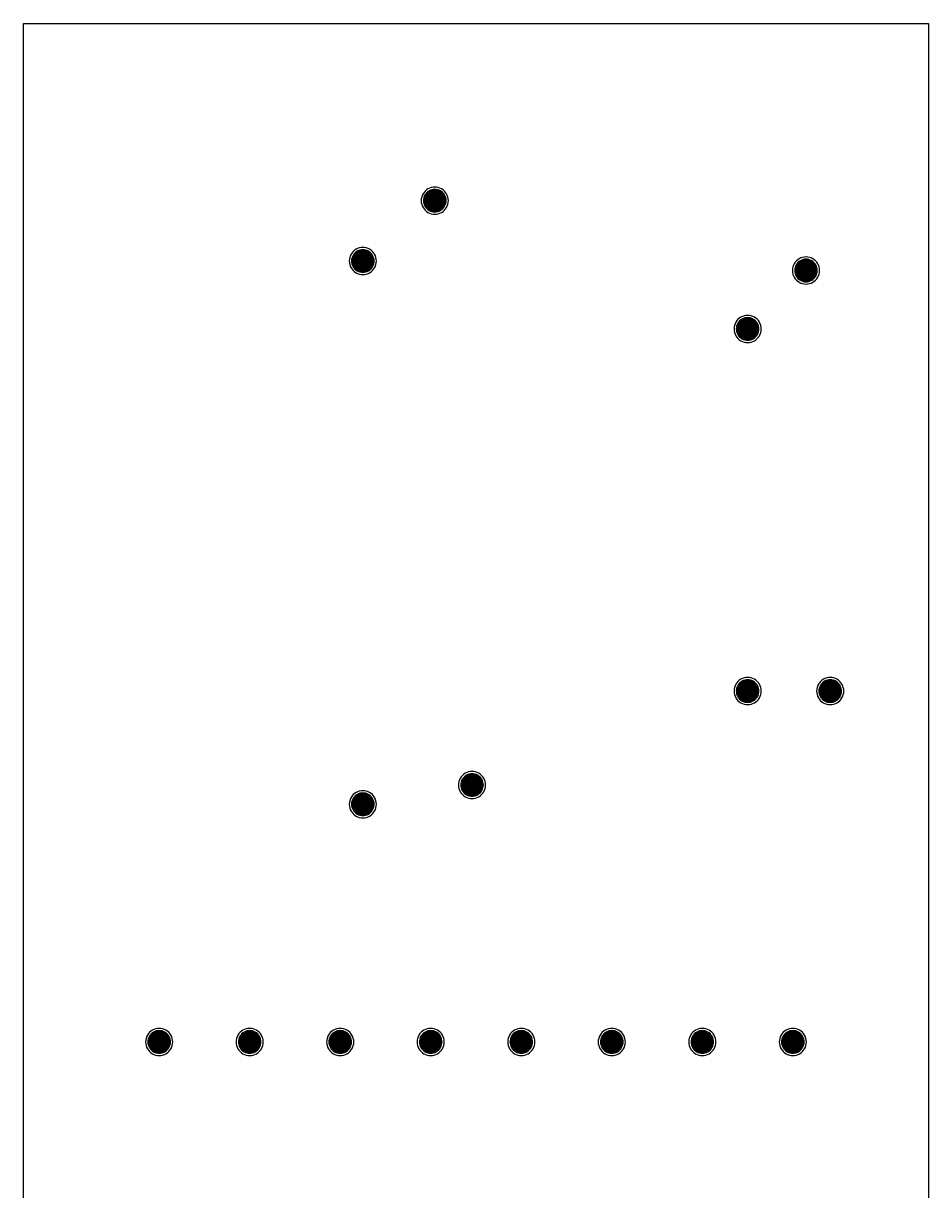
# Model space of a CAD drawing. Extents: x -2 to 177, y -6 to 16.
# Drawn here: x 133 to 137, y -0.66 to 4.5 of the extents above; entities that cross this region are included whole.
import ezdxf

# ---------------------------------------------------------------- set-up
doc = ezdxf.new("R2010")
doc.units = 0
for name, color, linetype in [('Outline', 1, 'continuous'), ('P5', 82, 'continuous'), ('V5', 147, 'continuous')]:
    doc.layers.add(name, color=color, linetype=linetype)

msp = doc.modelspace()

# ---------------------------------------------------------------- linework, layer by layer
at = {"layer": 'Outline'}
msp.add_lwpolyline([(137, 4.5), (137, -4.5), (133, -4.5), (133, 4.5)], close=True, dxfattribs=at)
at = {"layer": 'P5'}
for points in [[(134.8779, 3.7168), (134.8774, 3.7246), (134.8759, 3.7323), (134.8733, 3.7397), (134.8699, 3.7468), (134.8655, 3.7533), (134.8603, 3.7592), (134.8544, 3.7644), (134.8479, 3.7687), (134.8409, 3.7722), (134.8334, 3.7747), (134.8257, 3.7762), (134.8179, 3.7768), (134.8101, 3.7762), (134.8024, 3.7747), (134.7949, 3.7722), (134.7879, 3.7687), (134.7814, 3.7644), (134.7755, 3.7592), (134.7703, 3.7533), (134.7659, 3.7468), (134.7625, 3.7397), (134.76, 3.7323), (134.7584, 3.7246), (134.7579, 3.7168), (134.7584, 3.7089), (134.76, 3.7012), (134.7625, 3.6938), (134.7659, 3.6868), (134.7703, 3.6802), (134.7755, 3.6743), (134.7814, 3.6692), (134.7879, 3.6648), (134.7949, 3.6613), (134.8024, 3.6588), (134.8101, 3.6573), (134.8179, 3.6568), (134.8257, 3.6573), (134.8334, 3.6588), (134.8409, 3.6613), (134.8479, 3.6648), (134.8544, 3.6692), (134.8603, 3.6743), (134.8655, 3.6802), (134.8699, 3.6868), (134.8733, 3.6938), (134.8759, 3.7012), (134.8774, 3.7089), (134.8779, 3.7168)], [(134.56, 3.45), (134.5595, 3.4578), (134.558, 3.4655), (134.5554, 3.473), (134.552, 3.48), (134.5476, 3.4865), (134.5424, 3.4924), (134.5365, 3.4976), (134.53, 3.502), (134.523, 3.5054), (134.5155, 3.508), (134.5078, 3.5095), (134.5, 3.51), (134.4922, 3.5095), (134.4845, 3.508), (134.477, 3.5054), (134.47, 3.502), (134.4635, 3.4976), (134.4576, 3.4924), (134.4524, 3.4865), (134.448, 3.48), (134.4446, 3.473), (134.442, 3.4655), (134.4405, 3.4578), (134.44, 3.45), (134.4405, 3.4422), (134.442, 3.4345), (134.4446, 3.427), (134.448, 3.42), (134.4524, 3.4135), (134.4576, 3.4076), (134.4635, 3.4024), (134.47, 3.398), (134.477, 3.3946), (134.4845, 3.392), (134.4922, 3.3905), (134.5, 3.39), (134.5078, 3.3905), (134.5155, 3.392), (134.523, 3.3946), (134.53, 3.398), (134.5365, 3.4024), (134.5424, 3.4076), (134.5476, 3.4135), (134.552, 3.42), (134.5554, 3.427), (134.558, 3.4345), (134.5595, 3.4422), (134.56, 3.45)], [(136.5181, 3.4081), (136.5176, 3.4159), (136.516, 3.4236), (136.5135, 3.4311), (136.5101, 3.4381), (136.5057, 3.4446), (136.5005, 3.4505), (136.4946, 3.4557), (136.4881, 3.4601), (136.4811, 3.4635), (136.4736, 3.466), (136.4659, 3.4676), (136.4581, 3.4681), (136.4503, 3.4676), (136.4426, 3.466), (136.4351, 3.4635), (136.4281, 3.4601), (136.4216, 3.4557), (136.4157, 3.4505), (136.4105, 3.4446), (136.4061, 3.4381), (136.4027, 3.4311), (136.4001, 3.4236), (136.3986, 3.4159), (136.3981, 3.4081), (136.3986, 3.4003), (136.4001, 3.3926), (136.4027, 3.3851), (136.4061, 3.3781), (136.4105, 3.3716), (136.4157, 3.3657), (136.4216, 3.3605), (136.4281, 3.3561), (136.4351, 3.3527), (136.4426, 3.3501), (136.4503, 3.3486), (136.4581, 3.3481), (136.4659, 3.3486), (136.4736, 3.3501), (136.4811, 3.3527), (136.4881, 3.3561), (136.4946, 3.3605), (136.5005, 3.3657), (136.5057, 3.3716), (136.5101, 3.3781), (136.5135, 3.3851), (136.516, 3.3926), (136.5176, 3.4003), (136.5181, 3.4081)], [(136.26, 3.15), (136.2595, 3.1578), (136.258, 3.1655), (136.2554, 3.173), (136.252, 3.18), (136.2476, 3.1865), (136.2424, 3.1924), (136.2365, 3.1976), (136.23, 3.202), (136.223, 3.2054), (136.2155, 3.208), (136.2078, 3.2095), (136.2, 3.21), (136.1922, 3.2095), (136.1845, 3.208), (136.177, 3.2054), (136.17, 3.202), (136.1635, 3.1976), (136.1576, 3.1924), (136.1524, 3.1865), (136.148, 3.18), (136.1446, 3.173), (136.142, 3.1655), (136.1405, 3.1578), (136.14, 3.15), (136.1405, 3.1422), (136.142, 3.1345), (136.1446, 3.127), (136.148, 3.12), (136.1524, 3.1135), (136.1576, 3.1076), (136.1635, 3.1024), (136.17, 3.098), (136.177, 3.0946), (136.1845, 3.092), (136.1922, 3.0905), (136.2, 3.09), (136.2078, 3.0905), (136.2155, 3.092), (136.223, 3.0946), (136.23, 3.098), (136.2365, 3.1024), (136.2424, 3.1076), (136.2476, 3.1135), (136.252, 3.12), (136.2554, 3.127), (136.258, 3.1345), (136.2595, 3.1422), (136.26, 3.15)], [(136.26, 1.55), (136.2595, 1.5578), (136.258, 1.5655), (136.2554, 1.573), (136.252, 1.58), (136.2476, 1.5865), (136.2424, 1.5924), (136.2365, 1.5976), (136.23, 1.602), (136.223, 1.6054), (136.2155, 1.608), (136.2078, 1.6095), (136.2, 1.61), (136.1922, 1.6095), (136.1845, 1.608), (136.177, 1.6054), (136.17, 1.602), (136.1635, 1.5976), (136.1576, 1.5924), (136.1524, 1.5865), (136.148, 1.58), (136.1446, 1.573), (136.142, 1.5655), (136.1405, 1.5578), (136.14, 1.55), (136.1405, 1.5422), (136.142, 1.5345), (136.1446, 1.527), (136.148, 1.52), (136.1524, 1.5135), (136.1576, 1.5076), (136.1635, 1.5024), (136.17, 1.498), (136.177, 1.4946), (136.1845, 1.492), (136.1922, 1.4905), (136.2, 1.49), (136.2078, 1.4905), (136.2155, 1.492), (136.223, 1.4946), (136.23, 1.498), (136.2365, 1.5024), (136.2424, 1.5076), (136.2476, 1.5135), (136.252, 1.52), (136.2554, 1.527), (136.258, 1.5345), (136.2595, 1.5422), (136.26, 1.55)], [(136.625, 1.55), (136.6245, 1.5578), (136.623, 1.5655), (136.6204, 1.573), (136.617, 1.58), (136.6126, 1.5865), (136.6074, 1.5924), (136.6015, 1.5976), (136.595, 1.602), (136.588, 1.6054), (136.5805, 1.608), (136.5728, 1.6095), (136.565, 1.61), (136.5572, 1.6095), (136.5495, 1.608), (136.542, 1.6054), (136.535, 1.602), (136.5285, 1.5976), (136.5226, 1.5924), (136.5174, 1.5865), (136.513, 1.58), (136.5096, 1.573), (136.507, 1.5655), (136.5055, 1.5578), (136.505, 1.55), (136.5055, 1.5422), (136.507, 1.5345), (136.5096, 1.527), (136.513, 1.52), (136.5174, 1.5135), (136.5226, 1.5076), (136.5285, 1.5024), (136.535, 1.498), (136.542, 1.4946), (136.5495, 1.492), (136.5572, 1.4905), (136.565, 1.49), (136.5728, 1.4905), (136.5805, 1.492), (136.588, 1.4946), (136.595, 1.498), (136.6015, 1.5024), (136.6074, 1.5076), (136.6126, 1.5135), (136.617, 1.52), (136.6204, 1.527), (136.623, 1.5345), (136.6245, 1.5422), (136.625, 1.55)], [(135.0426, 1.1351), (135.042, 1.1429), (135.0405, 1.1506), (135.038, 1.158), (135.0345, 1.1651), (135.0302, 1.1716), (135.025, 1.1775), (135.0191, 1.1827), (135.0126, 1.187), (135.0055, 1.1905), (134.9981, 1.193), (134.9904, 1.1946), (134.9826, 1.1951), (134.9747, 1.1946), (134.967, 1.193), (134.9596, 1.1905), (134.9526, 1.187), (134.946, 1.1827), (134.9401, 1.1775), (134.935, 1.1716), (134.9306, 1.1651), (134.9271, 1.158), (134.9246, 1.1506), (134.9231, 1.1429), (134.9226, 1.1351), (134.9231, 1.1273), (134.9246, 1.1196), (134.9271, 1.1121), (134.9306, 1.1051), (134.935, 1.0986), (134.9401, 1.0927), (134.946, 1.0875), (134.9526, 1.0831), (134.9596, 1.0797), (134.967, 1.0771), (134.9747, 1.0756), (134.9826, 1.0751), (134.9904, 1.0756), (134.9981, 1.0771), (135.0055, 1.0797), (135.0126, 1.0831), (135.0191, 1.0875), (135.025, 1.0927), (135.0302, 1.0986), (135.0345, 1.1051), (135.038, 1.1121), (135.0405, 1.1196), (135.042, 1.1273), (135.0426, 1.1351)], [(134.56, 1.05), (134.5595, 1.0578), (134.558, 1.0655), (134.5554, 1.073), (134.552, 1.08), (134.5476, 1.0865), (134.5424, 1.0924), (134.5365, 1.0976), (134.53, 1.102), (134.523, 1.1054), (134.5155, 1.108), (134.5078, 1.1095), (134.5, 1.11), (134.4922, 1.1095), (134.4845, 1.108), (134.477, 1.1054), (134.47, 1.102), (134.4635, 1.0976), (134.4576, 1.0924), (134.4524, 1.0865), (134.448, 1.08), (134.4446, 1.073), (134.442, 1.0655), (134.4405, 1.0578), (134.44, 1.05), (134.4405, 1.0422), (134.442, 1.0345), (134.4446, 1.027), (134.448, 1.02), (134.4524, 1.0135), (134.4576, 1.0076), (134.4635, 1.0024), (134.47, 0.998), (134.477, 0.9946), (134.4845, 0.992), (134.4922, 0.9905), (134.5, 0.99), (134.5078, 0.9905), (134.5155, 0.992), (134.523, 0.9946), (134.53, 0.998), (134.5365, 1.0024), (134.5424, 1.0076), (134.5476, 1.0135), (134.552, 1.02), (134.5554, 1.027), (134.558, 1.0345), (134.5595, 1.0422), (134.56, 1.05)], [(133.66, 0), (133.6595, 0.0078), (133.658, 0.0155), (133.6554, 0.023), (133.652, 0.03), (133.6476, 0.0365), (133.6424, 0.0424), (133.6365, 0.0476), (133.63, 0.052), (133.623, 0.0554), (133.6155, 0.058), (133.6078, 0.0595), (133.6, 0.06), (133.5922, 0.0595), (133.5845, 0.058), (133.577, 0.0554), (133.57, 0.052), (133.5635, 0.0476), (133.5576, 0.0424), (133.5524, 0.0365), (133.548, 0.03), (133.5446, 0.023), (133.542, 0.0155), (133.5405, 0.0078), (133.54, 0), (133.5405, -0.0078), (133.542, -0.0155), (133.5446, -0.023), (133.548, -0.03), (133.5524, -0.0365), (133.5576, -0.0424), (133.5635, -0.0476), (133.57, -0.052), (133.577, -0.0554), (133.5845, -0.058), (133.5922, -0.0595), (133.6, -0.06), (133.6078, -0.0595), (133.6155, -0.058), (133.623, -0.0554), (133.63, -0.052), (133.6365, -0.0476), (133.6424, -0.0424), (133.6476, -0.0365), (133.652, -0.03), (133.6554, -0.023), (133.658, -0.0155), (133.6595, -0.0078), (133.66, 0)], [(134.06, 0), (134.0595, 0.0078), (134.058, 0.0155), (134.0554, 0.023), (134.052, 0.03), (134.0476, 0.0365), (134.0424, 0.0424), (134.0365, 0.0476), (134.03, 0.052), (134.023, 0.0554), (134.0155, 0.058), (134.0078, 0.0595), (134, 0.06), (133.9922, 0.0595), (133.9845, 0.058), (133.977, 0.0554), (133.97, 0.052), (133.9635, 0.0476), (133.9576, 0.0424), (133.9524, 0.0365), (133.948, 0.03), (133.9446, 0.023), (133.942, 0.0155), (133.9405, 0.0078), (133.94, 0), (133.9405, -0.0078), (133.942, -0.0155), (133.9446, -0.023), (133.948, -0.03), (133.9524, -0.0365), (133.9576, -0.0424), (133.9635, -0.0476), (133.97, -0.052), (133.977, -0.0554), (133.9845, -0.058), (133.9922, -0.0595), (134, -0.06), (134.0078, -0.0595), (134.0155, -0.058), (134.023, -0.0554), (134.03, -0.052), (134.0365, -0.0476), (134.0424, -0.0424), (134.0476, -0.0365), (134.052, -0.03), (134.0554, -0.023), (134.058, -0.0155), (134.0595, -0.0078), (134.06, 0)], [(134.46, 0), (134.4595, 0.0078), (134.458, 0.0155), (134.4554, 0.023), (134.452, 0.03), (134.4476, 0.0365), (134.4424, 0.0424), (134.4365, 0.0476), (134.43, 0.052), (134.423, 0.0554), (134.4155, 0.058), (134.4078, 0.0595), (134.4, 0.06), (134.3922, 0.0595), (134.3845, 0.058), (134.377, 0.0554), (134.37, 0.052), (134.3635, 0.0476), (134.3576, 0.0424), (134.3524, 0.0365), (134.348, 0.03), (134.3446, 0.023), (134.342, 0.0155), (134.3405, 0.0078), (134.34, 0), (134.3405, -0.0078), (134.342, -0.0155), (134.3446, -0.023), (134.348, -0.03), (134.3524, -0.0365), (134.3576, -0.0424), (134.3635, -0.0476), (134.37, -0.052), (134.377, -0.0554), (134.3845, -0.058), (134.3922, -0.0595), (134.4, -0.06), (134.4078, -0.0595), (134.4155, -0.058), (134.423, -0.0554), (134.43, -0.052), (134.4365, -0.0476), (134.4424, -0.0424), (134.4476, -0.0365), (134.452, -0.03), (134.4554, -0.023), (134.458, -0.0155), (134.4595, -0.0078), (134.46, 0)], [(134.86, 0), (134.8595, 0.0078), (134.858, 0.0155), (134.8554, 0.023), (134.852, 0.03), (134.8476, 0.0365), (134.8424, 0.0424), (134.8365, 0.0476), (134.83, 0.052), (134.823, 0.0554), (134.8155, 0.058), (134.8078, 0.0595), (134.8, 0.06), (134.7922, 0.0595), (134.7845, 0.058), (134.777, 0.0554), (134.77, 0.052), (134.7635, 0.0476), (134.7576, 0.0424), (134.7524, 0.0365), (134.748, 0.03), (134.7446, 0.023), (134.742, 0.0155), (134.7405, 0.0078), (134.74, 0), (134.7405, -0.0078), (134.742, -0.0155), (134.7446, -0.023), (134.748, -0.03), (134.7524, -0.0365), (134.7576, -0.0424), (134.7635, -0.0476), (134.77, -0.052), (134.777, -0.0554), (134.7845, -0.058), (134.7922, -0.0595), (134.8, -0.06), (134.8078, -0.0595), (134.8155, -0.058), (134.823, -0.0554), (134.83, -0.052), (134.8365, -0.0476), (134.8424, -0.0424), (134.8476, -0.0365), (134.852, -0.03), (134.8554, -0.023), (134.858, -0.0155), (134.8595, -0.0078), (134.86, 0)], [(135.26, 0), (135.2595, 0.0078), (135.258, 0.0155), (135.2554, 0.023), (135.252, 0.03), (135.2476, 0.0365), (135.2424, 0.0424), (135.2365, 0.0476), (135.23, 0.052), (135.223, 0.0554), (135.2155, 0.058), (135.2078, 0.0595), (135.2, 0.06), (135.1922, 0.0595), (135.1845, 0.058), (135.177, 0.0554), (135.17, 0.052), (135.1635, 0.0476), (135.1576, 0.0424), (135.1524, 0.0365), (135.148, 0.03), (135.1446, 0.023), (135.142, 0.0155), (135.1405, 0.0078), (135.14, 0), (135.1405, -0.0078), (135.142, -0.0155), (135.1446, -0.023), (135.148, -0.03), (135.1524, -0.0365), (135.1576, -0.0424), (135.1635, -0.0476), (135.17, -0.052), (135.177, -0.0554), (135.1845, -0.058), (135.1922, -0.0595), (135.2, -0.06), (135.2078, -0.0595), (135.2155, -0.058), (135.223, -0.0554), (135.23, -0.052), (135.2365, -0.0476), (135.2424, -0.0424), (135.2476, -0.0365), (135.252, -0.03), (135.2554, -0.023), (135.258, -0.0155), (135.2595, -0.0078), (135.26, 0)], [(135.66, 0), (135.6595, 0.0078), (135.658, 0.0155), (135.6554, 0.023), (135.652, 0.03), (135.6476, 0.0365), (135.6424, 0.0424), (135.6365, 0.0476), (135.63, 0.052), (135.623, 0.0554), (135.6155, 0.058), (135.6078, 0.0595), (135.6, 0.06), (135.5922, 0.0595), (135.5845, 0.058), (135.577, 0.0554), (135.57, 0.052), (135.5635, 0.0476), (135.5576, 0.0424), (135.5524, 0.0365), (135.548, 0.03), (135.5446, 0.023), (135.542, 0.0155), (135.5405, 0.0078), (135.54, 0), (135.5405, -0.0078), (135.542, -0.0155), (135.5446, -0.023), (135.548, -0.03), (135.5524, -0.0365), (135.5576, -0.0424), (135.5635, -0.0476), (135.57, -0.052), (135.577, -0.0554), (135.5845, -0.058), (135.5922, -0.0595), (135.6, -0.06), (135.6078, -0.0595), (135.6155, -0.058), (135.623, -0.0554), (135.63, -0.052), (135.6365, -0.0476), (135.6424, -0.0424), (135.6476, -0.0365), (135.652, -0.03), (135.6554, -0.023), (135.658, -0.0155), (135.6595, -0.0078), (135.66, 0)], [(136.06, 0), (136.0595, 0.0078), (136.058, 0.0155), (136.0554, 0.023), (136.052, 0.03), (136.0476, 0.0365), (136.0424, 0.0424), (136.0365, 0.0476), (136.03, 0.052), (136.023, 0.0554), (136.0155, 0.058), (136.0078, 0.0595), (136, 0.06), (135.9922, 0.0595), (135.9845, 0.058), (135.977, 0.0554), (135.97, 0.052), (135.9635, 0.0476), (135.9576, 0.0424), (135.9524, 0.0365), (135.948, 0.03), (135.9446, 0.023), (135.942, 0.0155), (135.9405, 0.0078), (135.94, 0), (135.9405, -0.0078), (135.942, -0.0155), (135.9446, -0.023), (135.948, -0.03), (135.9524, -0.0365), (135.9576, -0.0424), (135.9635, -0.0476), (135.97, -0.052), (135.977, -0.0554), (135.9845, -0.058), (135.9922, -0.0595), (136, -0.06), (136.0078, -0.0595), (136.0155, -0.058), (136.023, -0.0554), (136.03, -0.052), (136.0365, -0.0476), (136.0424, -0.0424), (136.0476, -0.0365), (136.052, -0.03), (136.0554, -0.023), (136.058, -0.0155), (136.0595, -0.0078), (136.06, 0)], [(136.46, 0), (136.4595, 0.0078), (136.458, 0.0155), (136.4554, 0.023), (136.452, 0.03), (136.4476, 0.0365), (136.4424, 0.0424), (136.4365, 0.0476), (136.43, 0.052), (136.423, 0.0554), (136.4155, 0.058), (136.4078, 0.0595), (136.4, 0.06), (136.3922, 0.0595), (136.3845, 0.058), (136.377, 0.0554), (136.37, 0.052), (136.3635, 0.0476), (136.3576, 0.0424), (136.3524, 0.0365), (136.348, 0.03), (136.3446, 0.023), (136.342, 0.0155), (136.3405, 0.0078), (136.34, 0), (136.3405, -0.0078), (136.342, -0.0155), (136.3446, -0.023), (136.348, -0.03), (136.3524, -0.0365), (136.3576, -0.0424), (136.3635, -0.0476), (136.37, -0.052), (136.377, -0.0554), (136.3845, -0.058), (136.3922, -0.0595), (136.4, -0.06), (136.4078, -0.0595), (136.4155, -0.058), (136.423, -0.0554), (136.43, -0.052), (136.4365, -0.0476), (136.4424, -0.0424), (136.4476, -0.0365), (136.452, -0.03), (136.4554, -0.023), (136.458, -0.0155), (136.4595, -0.0078), (136.46, 0)]]:
    msp.add_lwpolyline(points, close=True, dxfattribs=at)
at = {"layer": 'V5'}
for points in [[(134.8679, 3.7168), (134.8675, 3.7233), (134.8662, 3.7297), (134.8641, 3.7359), (134.8612, 3.7418), (134.8576, 3.7472), (134.8533, 3.7521), (134.8483, 3.7564), (134.8429, 3.7601), (134.837, 3.763), (134.8308, 3.7651), (134.8244, 3.7663), (134.8179, 3.7668), (134.8114, 3.7663), (134.805, 3.7651), (134.7988, 3.763), (134.7929, 3.7601), (134.7875, 3.7564), (134.7826, 3.7521), (134.7782, 3.7472), (134.7746, 3.7418), (134.7717, 3.7359), (134.7696, 3.7297), (134.7683, 3.7233), (134.7679, 3.7168), (134.7683, 3.7102), (134.7696, 3.7038), (134.7717, 3.6976), (134.7746, 3.6918), (134.7782, 3.6863), (134.7826, 3.6814), (134.7875, 3.6771), (134.7929, 3.6735), (134.7988, 3.6706), (134.805, 3.6685), (134.8114, 3.6672), (134.8179, 3.6668), (134.8244, 3.6672), (134.8308, 3.6685), (134.837, 3.6706), (134.8429, 3.6735), (134.8483, 3.6771), (134.8533, 3.6814), (134.8576, 3.6863), (134.8612, 3.6918), (134.8641, 3.6976), (134.8662, 3.7038), (134.8675, 3.7102), (134.8679, 3.7168)], [(134.55, 3.45), (134.5496, 3.4565), (134.5483, 3.4629), (134.5462, 3.4691), (134.5433, 3.475), (134.5397, 3.4804), (134.5354, 3.4854), (134.5304, 3.4897), (134.525, 3.4933), (134.5191, 3.4962), (134.5129, 3.4983), (134.5065, 3.4996), (134.5, 3.5), (134.4935, 3.4996), (134.4871, 3.4983), (134.4809, 3.4962), (134.475, 3.4933), (134.4696, 3.4897), (134.4646, 3.4854), (134.4603, 3.4804), (134.4567, 3.475), (134.4538, 3.4691), (134.4517, 3.4629), (134.4504, 3.4565), (134.45, 3.45), (134.4504, 3.4435), (134.4517, 3.4371), (134.4538, 3.4309), (134.4567, 3.425), (134.4603, 3.4196), (134.4646, 3.4146), (134.4696, 3.4103), (134.475, 3.4067), (134.4809, 3.4038), (134.4871, 3.4017), (134.4935, 3.4004), (134.5, 3.4), (134.5065, 3.4004), (134.5129, 3.4017), (134.5191, 3.4038), (134.525, 3.4067), (134.5304, 3.4103), (134.5354, 3.4146), (134.5397, 3.4196), (134.5433, 3.425), (134.5462, 3.4309), (134.5483, 3.4371), (134.5496, 3.4435), (134.55, 3.45)], [(136.5081, 3.4081), (136.5077, 3.4146), (136.5064, 3.421), (136.5043, 3.4272), (136.5014, 3.4331), (136.4978, 3.4385), (136.4934, 3.4434), (136.4885, 3.4478), (136.4831, 3.4514), (136.4772, 3.4543), (136.471, 3.4564), (136.4646, 3.4577), (136.4581, 3.4581), (136.4516, 3.4577), (136.4452, 3.4564), (136.439, 3.4543), (136.4331, 3.4514), (136.4277, 3.4478), (136.4227, 3.4434), (136.4184, 3.4385), (136.4148, 3.4331), (136.4119, 3.4272), (136.4098, 3.421), (136.4085, 3.4146), (136.4081, 3.4081), (136.4085, 3.4016), (136.4098, 3.3952), (136.4119, 3.389), (136.4148, 3.3831), (136.4184, 3.3777), (136.4227, 3.3727), (136.4277, 3.3684), (136.4331, 3.3648), (136.439, 3.3619), (136.4452, 3.3598), (136.4516, 3.3585), (136.4581, 3.3581), (136.4646, 3.3585), (136.471, 3.3598), (136.4772, 3.3619), (136.4831, 3.3648), (136.4885, 3.3684), (136.4934, 3.3727), (136.4978, 3.3777), (136.5014, 3.3831), (136.5043, 3.389), (136.5064, 3.3952), (136.5077, 3.4016), (136.5081, 3.4081)], [(136.25, 3.15), (136.2496, 3.1565), (136.2483, 3.1629), (136.2462, 3.1691), (136.2433, 3.175), (136.2397, 3.1804), (136.2354, 3.1854), (136.2304, 3.1897), (136.225, 3.1933), (136.2191, 3.1962), (136.2129, 3.1983), (136.2065, 3.1996), (136.2, 3.2), (136.1935, 3.1996), (136.1871, 3.1983), (136.1809, 3.1962), (136.175, 3.1933), (136.1696, 3.1897), (136.1646, 3.1854), (136.1603, 3.1804), (136.1567, 3.175), (136.1538, 3.1691), (136.1517, 3.1629), (136.1504, 3.1565), (136.15, 3.15), (136.1504, 3.1435), (136.1517, 3.1371), (136.1538, 3.1309), (136.1567, 3.125), (136.1603, 3.1196), (136.1646, 3.1146), (136.1696, 3.1103), (136.175, 3.1067), (136.1809, 3.1038), (136.1871, 3.1017), (136.1935, 3.1004), (136.2, 3.1), (136.2065, 3.1004), (136.2129, 3.1017), (136.2191, 3.1038), (136.225, 3.1067), (136.2304, 3.1103), (136.2354, 3.1146), (136.2397, 3.1196), (136.2433, 3.125), (136.2462, 3.1309), (136.2483, 3.1371), (136.2496, 3.1435), (136.25, 3.15)], [(136.25, 1.55), (136.2496, 1.5565), (136.2483, 1.5629), (136.2462, 1.5691), (136.2433, 1.575), (136.2397, 1.5804), (136.2354, 1.5854), (136.2304, 1.5897), (136.225, 1.5933), (136.2191, 1.5962), (136.2129, 1.5983), (136.2065, 1.5996), (136.2, 1.6), (136.1935, 1.5996), (136.1871, 1.5983), (136.1809, 1.5962), (136.175, 1.5933), (136.1696, 1.5897), (136.1646, 1.5854), (136.1603, 1.5804), (136.1567, 1.575), (136.1538, 1.5691), (136.1517, 1.5629), (136.1504, 1.5565), (136.15, 1.55), (136.1504, 1.5435), (136.1517, 1.5371), (136.1538, 1.5309), (136.1567, 1.525), (136.1603, 1.5196), (136.1646, 1.5146), (136.1696, 1.5103), (136.175, 1.5067), (136.1809, 1.5038), (136.1871, 1.5017), (136.1935, 1.5004), (136.2, 1.5), (136.2065, 1.5004), (136.2129, 1.5017), (136.2191, 1.5038), (136.225, 1.5067), (136.2304, 1.5103), (136.2354, 1.5146), (136.2397, 1.5196), (136.2433, 1.525), (136.2462, 1.5309), (136.2483, 1.5371), (136.2496, 1.5435), (136.25, 1.55)], [(136.615, 1.55), (136.6146, 1.5565), (136.6133, 1.5629), (136.6112, 1.5691), (136.6083, 1.575), (136.6047, 1.5804), (136.6004, 1.5854), (136.5954, 1.5897), (136.59, 1.5933), (136.5841, 1.5962), (136.5779, 1.5983), (136.5715, 1.5996), (136.565, 1.6), (136.5585, 1.5996), (136.5521, 1.5983), (136.5459, 1.5962), (136.54, 1.5933), (136.5346, 1.5897), (136.5296, 1.5854), (136.5253, 1.5804), (136.5217, 1.575), (136.5188, 1.5691), (136.5167, 1.5629), (136.5154, 1.5565), (136.515, 1.55), (136.5154, 1.5435), (136.5167, 1.5371), (136.5188, 1.5309), (136.5217, 1.525), (136.5253, 1.5196), (136.5296, 1.5146), (136.5346, 1.5103), (136.54, 1.5067), (136.5459, 1.5038), (136.5521, 1.5017), (136.5585, 1.5004), (136.565, 1.5), (136.5715, 1.5004), (136.5779, 1.5017), (136.5841, 1.5038), (136.59, 1.5067), (136.5954, 1.5103), (136.6004, 1.5146), (136.6047, 1.5196), (136.6083, 1.525), (136.6112, 1.5309), (136.6133, 1.5371), (136.6146, 1.5435), (136.615, 1.55)], [(135.0326, 1.1351), (135.0321, 1.1416), (135.0309, 1.148), (135.0287, 1.1542), (135.0259, 1.1601), (135.0222, 1.1655), (135.0179, 1.1704), (135.013, 1.1748), (135.0076, 1.1784), (135.0017, 1.1813), (134.9955, 1.1834), (134.9891, 1.1847), (134.9826, 1.1851), (134.976, 1.1847), (134.9696, 1.1834), (134.9634, 1.1813), (134.9576, 1.1784), (134.9521, 1.1748), (134.9472, 1.1704), (134.9429, 1.1655), (134.9393, 1.1601), (134.9364, 1.1542), (134.9343, 1.148), (134.933, 1.1416), (134.9326, 1.1351), (134.933, 1.1286), (134.9343, 1.1221), (134.9364, 1.116), (134.9393, 1.1101), (134.9429, 1.1046), (134.9472, 1.0997), (134.9521, 1.0954), (134.9576, 1.0918), (134.9634, 1.0889), (134.9696, 1.0868), (134.976, 1.0855), (134.9826, 1.0851), (134.9891, 1.0855), (134.9955, 1.0868), (135.0017, 1.0889), (135.0076, 1.0918), (135.013, 1.0954), (135.0179, 1.0997), (135.0222, 1.1046), (135.0259, 1.1101), (135.0287, 1.116), (135.0309, 1.1221), (135.0321, 1.1286), (135.0326, 1.1351)], [(134.55, 1.05), (134.5496, 1.0565), (134.5483, 1.0629), (134.5462, 1.0691), (134.5433, 1.075), (134.5397, 1.0804), (134.5354, 1.0854), (134.5304, 1.0897), (134.525, 1.0933), (134.5191, 1.0962), (134.5129, 1.0983), (134.5065, 1.0996), (134.5, 1.1), (134.4935, 1.0996), (134.4871, 1.0983), (134.4809, 1.0962), (134.475, 1.0933), (134.4696, 1.0897), (134.4646, 1.0854), (134.4603, 1.0804), (134.4567, 1.075), (134.4538, 1.0691), (134.4517, 1.0629), (134.4504, 1.0565), (134.45, 1.05), (134.4504, 1.0435), (134.4517, 1.0371), (134.4538, 1.0309), (134.4567, 1.025), (134.4603, 1.0196), (134.4646, 1.0146), (134.4696, 1.0103), (134.475, 1.0067), (134.4809, 1.0038), (134.4871, 1.0017), (134.4935, 1.0004), (134.5, 1), (134.5065, 1.0004), (134.5129, 1.0017), (134.5191, 1.0038), (134.525, 1.0067), (134.5304, 1.0103), (134.5354, 1.0146), (134.5397, 1.0196), (134.5433, 1.025), (134.5462, 1.0309), (134.5483, 1.0371), (134.5496, 1.0435), (134.55, 1.05)], [(133.65, 0), (133.6496, 0.0065), (133.6483, 0.0129), (133.6462, 0.0191), (133.6433, 0.025), (133.6397, 0.0304), (133.6354, 0.0354), (133.6304, 0.0397), (133.625, 0.0433), (133.6191, 0.0462), (133.6129, 0.0483), (133.6065, 0.0496), (133.6, 0.05), (133.5935, 0.0496), (133.5871, 0.0483), (133.5809, 0.0462), (133.575, 0.0433), (133.5696, 0.0397), (133.5646, 0.0354), (133.5603, 0.0304), (133.5567, 0.025), (133.5538, 0.0191), (133.5517, 0.0129), (133.5504, 0.0065), (133.55, 0), (133.5504, -0.0065), (133.5517, -0.0129), (133.5538, -0.0191), (133.5567, -0.025), (133.5603, -0.0304), (133.5646, -0.0354), (133.5696, -0.0397), (133.575, -0.0433), (133.5809, -0.0462), (133.5871, -0.0483), (133.5935, -0.0496), (133.6, -0.05), (133.6065, -0.0496), (133.6129, -0.0483), (133.6191, -0.0462), (133.625, -0.0433), (133.6304, -0.0397), (133.6354, -0.0354), (133.6397, -0.0304), (133.6433, -0.025), (133.6462, -0.0191), (133.6483, -0.0129), (133.6496, -0.0065), (133.65, 0)], [(134.05, 0), (134.0496, 0.0065), (134.0483, 0.0129), (134.0462, 0.0191), (134.0433, 0.025), (134.0397, 0.0304), (134.0354, 0.0354), (134.0304, 0.0397), (134.025, 0.0433), (134.0191, 0.0462), (134.0129, 0.0483), (134.0065, 0.0496), (134, 0.05), (133.9935, 0.0496), (133.9871, 0.0483), (133.9809, 0.0462), (133.975, 0.0433), (133.9696, 0.0397), (133.9646, 0.0354), (133.9603, 0.0304), (133.9567, 0.025), (133.9538, 0.0191), (133.9517, 0.0129), (133.9504, 0.0065), (133.95, 0), (133.9504, -0.0065), (133.9517, -0.0129), (133.9538, -0.0191), (133.9567, -0.025), (133.9603, -0.0304), (133.9646, -0.0354), (133.9696, -0.0397), (133.975, -0.0433), (133.9809, -0.0462), (133.9871, -0.0483), (133.9935, -0.0496), (134, -0.05), (134.0065, -0.0496), (134.0129, -0.0483), (134.0191, -0.0462), (134.025, -0.0433), (134.0304, -0.0397), (134.0354, -0.0354), (134.0397, -0.0304), (134.0433, -0.025), (134.0462, -0.0191), (134.0483, -0.0129), (134.0496, -0.0065), (134.05, 0)], [(134.45, 0), (134.4496, 0.0065), (134.4483, 0.0129), (134.4462, 0.0191), (134.4433, 0.025), (134.4397, 0.0304), (134.4354, 0.0354), (134.4304, 0.0397), (134.425, 0.0433), (134.4191, 0.0462), (134.4129, 0.0483), (134.4065, 0.0496), (134.4, 0.05), (134.3935, 0.0496), (134.3871, 0.0483), (134.3809, 0.0462), (134.375, 0.0433), (134.3696, 0.0397), (134.3646, 0.0354), (134.3603, 0.0304), (134.3567, 0.025), (134.3538, 0.0191), (134.3517, 0.0129), (134.3504, 0.0065), (134.35, 0), (134.3504, -0.0065), (134.3517, -0.0129), (134.3538, -0.0191), (134.3567, -0.025), (134.3603, -0.0304), (134.3646, -0.0354), (134.3696, -0.0397), (134.375, -0.0433), (134.3809, -0.0462), (134.3871, -0.0483), (134.3935, -0.0496), (134.4, -0.05), (134.4065, -0.0496), (134.4129, -0.0483), (134.4191, -0.0462), (134.425, -0.0433), (134.4304, -0.0397), (134.4354, -0.0354), (134.4397, -0.0304), (134.4433, -0.025), (134.4462, -0.0191), (134.4483, -0.0129), (134.4496, -0.0065), (134.45, 0)], [(134.85, 0), (134.8496, 0.0065), (134.8483, 0.0129), (134.8462, 0.0191), (134.8433, 0.025), (134.8397, 0.0304), (134.8354, 0.0354), (134.8304, 0.0397), (134.825, 0.0433), (134.8191, 0.0462), (134.8129, 0.0483), (134.8065, 0.0496), (134.8, 0.05), (134.7935, 0.0496), (134.7871, 0.0483), (134.7809, 0.0462), (134.775, 0.0433), (134.7696, 0.0397), (134.7646, 0.0354), (134.7603, 0.0304), (134.7567, 0.025), (134.7538, 0.0191), (134.7517, 0.0129), (134.7504, 0.0065), (134.75, 0), (134.7504, -0.0065), (134.7517, -0.0129), (134.7538, -0.0191), (134.7567, -0.025), (134.7603, -0.0304), (134.7646, -0.0354), (134.7696, -0.0397), (134.775, -0.0433), (134.7809, -0.0462), (134.7871, -0.0483), (134.7935, -0.0496), (134.8, -0.05), (134.8065, -0.0496), (134.8129, -0.0483), (134.8191, -0.0462), (134.825, -0.0433), (134.8304, -0.0397), (134.8354, -0.0354), (134.8397, -0.0304), (134.8433, -0.025), (134.8462, -0.0191), (134.8483, -0.0129), (134.8496, -0.0065), (134.85, 0)], [(135.25, 0), (135.2496, 0.0065), (135.2483, 0.0129), (135.2462, 0.0191), (135.2433, 0.025), (135.2397, 0.0304), (135.2354, 0.0354), (135.2304, 0.0397), (135.225, 0.0433), (135.2191, 0.0462), (135.2129, 0.0483), (135.2065, 0.0496), (135.2, 0.05), (135.1935, 0.0496), (135.1871, 0.0483), (135.1809, 0.0462), (135.175, 0.0433), (135.1696, 0.0397), (135.1646, 0.0354), (135.1603, 0.0304), (135.1567, 0.025), (135.1538, 0.0191), (135.1517, 0.0129), (135.1504, 0.0065), (135.15, 0), (135.1504, -0.0065), (135.1517, -0.0129), (135.1538, -0.0191), (135.1567, -0.025), (135.1603, -0.0304), (135.1646, -0.0354), (135.1696, -0.0397), (135.175, -0.0433), (135.1809, -0.0462), (135.1871, -0.0483), (135.1935, -0.0496), (135.2, -0.05), (135.2065, -0.0496), (135.2129, -0.0483), (135.2191, -0.0462), (135.225, -0.0433), (135.2304, -0.0397), (135.2354, -0.0354), (135.2397, -0.0304), (135.2433, -0.025), (135.2462, -0.0191), (135.2483, -0.0129), (135.2496, -0.0065), (135.25, 0)], [(135.65, 0), (135.6496, 0.0065), (135.6483, 0.0129), (135.6462, 0.0191), (135.6433, 0.025), (135.6397, 0.0304), (135.6354, 0.0354), (135.6304, 0.0397), (135.625, 0.0433), (135.6191, 0.0462), (135.6129, 0.0483), (135.6065, 0.0496), (135.6, 0.05), (135.5935, 0.0496), (135.5871, 0.0483), (135.5809, 0.0462), (135.575, 0.0433), (135.5696, 0.0397), (135.5646, 0.0354), (135.5603, 0.0304), (135.5567, 0.025), (135.5538, 0.0191), (135.5517, 0.0129), (135.5504, 0.0065), (135.55, 0), (135.5504, -0.0065), (135.5517, -0.0129), (135.5538, -0.0191), (135.5567, -0.025), (135.5603, -0.0304), (135.5646, -0.0354), (135.5696, -0.0397), (135.575, -0.0433), (135.5809, -0.0462), (135.5871, -0.0483), (135.5935, -0.0496), (135.6, -0.05), (135.6065, -0.0496), (135.6129, -0.0483), (135.6191, -0.0462), (135.625, -0.0433), (135.6304, -0.0397), (135.6354, -0.0354), (135.6397, -0.0304), (135.6433, -0.025), (135.6462, -0.0191), (135.6483, -0.0129), (135.6496, -0.0065), (135.65, 0)], [(136.05, 0), (136.0496, 0.0065), (136.0483, 0.0129), (136.0462, 0.0191), (136.0433, 0.025), (136.0397, 0.0304), (136.0354, 0.0354), (136.0304, 0.0397), (136.025, 0.0433), (136.0191, 0.0462), (136.0129, 0.0483), (136.0065, 0.0496), (136, 0.05), (135.9935, 0.0496), (135.9871, 0.0483), (135.9809, 0.0462), (135.975, 0.0433), (135.9696, 0.0397), (135.9646, 0.0354), (135.9603, 0.0304), (135.9567, 0.025), (135.9538, 0.0191), (135.9517, 0.0129), (135.9504, 0.0065), (135.95, 0), (135.9504, -0.0065), (135.9517, -0.0129), (135.9538, -0.0191), (135.9567, -0.025), (135.9603, -0.0304), (135.9646, -0.0354), (135.9696, -0.0397), (135.975, -0.0433), (135.9809, -0.0462), (135.9871, -0.0483), (135.9935, -0.0496), (136, -0.05), (136.0065, -0.0496), (136.0129, -0.0483), (136.0191, -0.0462), (136.025, -0.0433), (136.0304, -0.0397), (136.0354, -0.0354), (136.0397, -0.0304), (136.0433, -0.025), (136.0462, -0.0191), (136.0483, -0.0129), (136.0496, -0.0065), (136.05, 0)], [(136.45, 0), (136.4496, 0.0065), (136.4483, 0.0129), (136.4462, 0.0191), (136.4433, 0.025), (136.4397, 0.0304), (136.4354, 0.0354), (136.4304, 0.0397), (136.425, 0.0433), (136.4191, 0.0462), (136.4129, 0.0483), (136.4065, 0.0496), (136.4, 0.05), (136.3935, 0.0496), (136.3871, 0.0483), (136.3809, 0.0462), (136.375, 0.0433), (136.3696, 0.0397), (136.3646, 0.0354), (136.3603, 0.0304), (136.3567, 0.025), (136.3538, 0.0191), (136.3517, 0.0129), (136.3504, 0.0065), (136.35, 0), (136.3504, -0.0065), (136.3517, -0.0129), (136.3538, -0.0191), (136.3567, -0.025), (136.3603, -0.0304), (136.3646, -0.0354), (136.3696, -0.0397), (136.375, -0.0433), (136.3809, -0.0462), (136.3871, -0.0483), (136.3935, -0.0496), (136.4, -0.05), (136.4065, -0.0496), (136.4129, -0.0483), (136.4191, -0.0462), (136.425, -0.0433), (136.4304, -0.0397), (136.4354, -0.0354), (136.4397, -0.0304), (136.4433, -0.025), (136.4462, -0.0191), (136.4483, -0.0129), (136.4496, -0.0065), (136.45, 0)]]:
    msp.add_lwpolyline(points, close=True, dxfattribs=at)
for points in [[(134.8179, 3.7668), (134.7988, 3.763), (134.8179, 3.7168)], [(134.837, 3.763), (134.8179, 3.7668), (134.8179, 3.7168)], [(134.7717, 3.7359), (134.7679, 3.7168), (134.8179, 3.7168)], [(134.7679, 3.7168), (134.7717, 3.6976), (134.8179, 3.7168)], [(134.7826, 3.7521), (134.7717, 3.7359), (134.8179, 3.7168)], [(134.7717, 3.6976), (134.7826, 3.6814), (134.8179, 3.7168)], [(134.7988, 3.763), (134.7826, 3.7521), (134.8179, 3.7168)], [(134.7826, 3.6814), (134.7988, 3.6706), (134.8179, 3.7168)], [(134.7988, 3.6706), (134.8179, 3.6668), (134.8179, 3.7168)], [(134.8533, 3.7521), (134.837, 3.763), (134.8179, 3.7168)], [(134.8641, 3.7359), (134.8533, 3.7521), (134.8179, 3.7168)], [(134.8679, 3.7168), (134.8641, 3.7359), (134.8179, 3.7168)], [(134.8179, 3.6668), (134.837, 3.6706), (134.8179, 3.7168)], [(134.837, 3.6706), (134.8533, 3.6814), (134.8179, 3.7168)], [(134.8533, 3.6814), (134.8641, 3.6976), (134.8179, 3.7168)], [(134.8641, 3.6976), (134.8679, 3.7168), (134.8179, 3.7168)], [(134.4538, 3.4691), (134.45, 3.45), (134.5, 3.45)], [(134.4646, 3.4854), (134.4538, 3.4691), (134.5, 3.45)], [(134.4809, 3.4962), (134.4646, 3.4854), (134.5, 3.45)], [(134.5, 3.5), (134.4809, 3.4962), (134.5, 3.45)], [(134.5191, 3.4962), (134.5, 3.5), (134.5, 3.45)], [(134.5354, 3.4854), (134.5191, 3.4962), (134.5, 3.45)], [(134.5462, 3.4691), (134.5354, 3.4854), (134.5, 3.45)], [(134.55, 3.45), (134.5462, 3.4691), (134.5, 3.45)], [(136.4581, 3.4581), (136.439, 3.4543), (136.4581, 3.4081)], [(136.4772, 3.4543), (136.4581, 3.4581), (136.4581, 3.4081)], [(134.45, 3.45), (134.4538, 3.4309), (134.5, 3.45)], [(134.4538, 3.4309), (134.4646, 3.4146), (134.5, 3.45)], [(134.4646, 3.4146), (134.4809, 3.4038), (134.5, 3.45)], [(134.4809, 3.4038), (134.5, 3.4), (134.5, 3.45)], [(134.5, 3.4), (134.5191, 3.4038), (134.5, 3.45)], [(134.5191, 3.4038), (134.5354, 3.4146), (134.5, 3.45)], [(134.5354, 3.4146), (134.5462, 3.4309), (134.5, 3.45)], [(134.5462, 3.4309), (134.55, 3.45), (134.5, 3.45)], [(136.4119, 3.4272), (136.4081, 3.4081), (136.4581, 3.4081)], [(136.4081, 3.4081), (136.4119, 3.389), (136.4581, 3.4081)], [(136.4227, 3.4434), (136.4119, 3.4272), (136.4581, 3.4081)], [(136.4119, 3.389), (136.4227, 3.3727), (136.4581, 3.4081)], [(136.439, 3.4543), (136.4227, 3.4434), (136.4581, 3.4081)], [(136.4227, 3.3727), (136.439, 3.3619), (136.4581, 3.4081)], [(136.439, 3.3619), (136.4581, 3.3581), (136.4581, 3.4081)], [(136.4934, 3.4434), (136.4772, 3.4543), (136.4581, 3.4081)], [(136.5043, 3.4272), (136.4934, 3.4434), (136.4581, 3.4081)], [(136.5081, 3.4081), (136.5043, 3.4272), (136.4581, 3.4081)], [(136.4581, 3.3581), (136.4772, 3.3619), (136.4581, 3.4081)], [(136.4772, 3.3619), (136.4934, 3.3727), (136.4581, 3.4081)], [(136.4934, 3.3727), (136.5043, 3.389), (136.4581, 3.4081)], [(136.5043, 3.389), (136.5081, 3.4081), (136.4581, 3.4081)], [(136.2, 3.2), (136.1809, 3.1962), (136.2, 3.15)], [(136.2191, 3.1962), (136.2, 3.2), (136.2, 3.15)], [(136.1538, 3.1691), (136.15, 3.15), (136.2, 3.15)], [(136.15, 3.15), (136.1538, 3.1309), (136.2, 3.15)], [(136.1646, 3.1854), (136.1538, 3.1691), (136.2, 3.15)], [(136.1538, 3.1309), (136.1646, 3.1146), (136.2, 3.15)], [(136.1809, 3.1962), (136.1646, 3.1854), (136.2, 3.15)], [(136.1646, 3.1146), (136.1809, 3.1038), (136.2, 3.15)], [(136.1809, 3.1038), (136.2, 3.1), (136.2, 3.15)], [(136.2354, 3.1854), (136.2191, 3.1962), (136.2, 3.15)], [(136.2462, 3.1691), (136.2354, 3.1854), (136.2, 3.15)], [(136.25, 3.15), (136.2462, 3.1691), (136.2, 3.15)], [(136.2, 3.1), (136.2191, 3.1038), (136.2, 3.15)], [(136.2191, 3.1038), (136.2354, 3.1146), (136.2, 3.15)], [(136.2354, 3.1146), (136.2462, 3.1309), (136.2, 3.15)], [(136.2462, 3.1309), (136.25, 3.15), (136.2, 3.15)], [(136.2, 1.6), (136.1809, 1.5962), (136.2, 1.55)], [(136.2191, 1.5962), (136.2, 1.6), (136.2, 1.55)], [(136.565, 1.6), (136.5459, 1.5962), (136.565, 1.55)], [(136.5841, 1.5962), (136.565, 1.6), (136.565, 1.55)], [(136.1538, 1.5691), (136.15, 1.55), (136.2, 1.55)], [(136.15, 1.55), (136.1538, 1.5309), (136.2, 1.55)], [(136.1646, 1.5854), (136.1538, 1.5691), (136.2, 1.55)], [(136.1538, 1.5309), (136.1646, 1.5146), (136.2, 1.55)], [(136.1809, 1.5962), (136.1646, 1.5854), (136.2, 1.55)], [(136.1646, 1.5146), (136.1809, 1.5038), (136.2, 1.55)], [(136.1809, 1.5038), (136.2, 1.5), (136.2, 1.55)], [(136.2354, 1.5854), (136.2191, 1.5962), (136.2, 1.55)], [(136.2462, 1.5691), (136.2354, 1.5854), (136.2, 1.55)], [(136.25, 1.55), (136.2462, 1.5691), (136.2, 1.55)], [(136.2, 1.5), (136.2191, 1.5038), (136.2, 1.55)], [(136.2191, 1.5038), (136.2354, 1.5146), (136.2, 1.55)], [(136.2354, 1.5146), (136.2462, 1.5309), (136.2, 1.55)], [(136.2462, 1.5309), (136.25, 1.55), (136.2, 1.55)], [(136.5188, 1.5691), (136.515, 1.55), (136.565, 1.55)], [(136.515, 1.55), (136.5188, 1.5309), (136.565, 1.55)], [(136.5296, 1.5854), (136.5188, 1.5691), (136.565, 1.55)], [(136.5188, 1.5309), (136.5296, 1.5146), (136.565, 1.55)], [(136.5459, 1.5962), (136.5296, 1.5854), (136.565, 1.55)], [(136.5296, 1.5146), (136.5459, 1.5038), (136.565, 1.55)], [(136.5459, 1.5038), (136.565, 1.5), (136.565, 1.55)], [(136.6004, 1.5854), (136.5841, 1.5962), (136.565, 1.55)], [(136.6112, 1.5691), (136.6004, 1.5854), (136.565, 1.55)], [(136.615, 1.55), (136.6112, 1.5691), (136.565, 1.55)], [(136.565, 1.5), (136.5841, 1.5038), (136.565, 1.55)], [(136.5841, 1.5038), (136.6004, 1.5146), (136.565, 1.55)], [(136.6004, 1.5146), (136.6112, 1.5309), (136.565, 1.55)], [(136.6112, 1.5309), (136.615, 1.55), (136.565, 1.55)], [(134.9364, 1.1542), (134.9326, 1.1351), (134.9826, 1.1351)], [(134.9326, 1.1351), (134.9364, 1.116), (134.9826, 1.1351)], [(134.9472, 1.1704), (134.9364, 1.1542), (134.9826, 1.1351)], [(134.9364, 1.116), (134.9472, 1.0997), (134.9826, 1.1351)], [(134.9634, 1.1813), (134.9472, 1.1704), (134.9826, 1.1351)], [(134.9472, 1.0997), (134.9634, 1.0889), (134.9826, 1.1351)], [(134.9826, 1.1851), (134.9634, 1.1813), (134.9826, 1.1351)], [(134.9634, 1.0889), (134.9826, 1.0851), (134.9826, 1.1351)], [(135.0017, 1.1813), (134.9826, 1.1851), (134.9826, 1.1351)], [(135.0179, 1.1704), (135.0017, 1.1813), (134.9826, 1.1351)], [(135.0287, 1.1542), (135.0179, 1.1704), (134.9826, 1.1351)], [(135.0326, 1.1351), (135.0287, 1.1542), (134.9826, 1.1351)], [(134.9826, 1.0851), (135.0017, 1.0889), (134.9826, 1.1351)], [(135.0017, 1.0889), (135.0179, 1.0997), (134.9826, 1.1351)], [(135.0179, 1.0997), (135.0287, 1.116), (134.9826, 1.1351)], [(135.0287, 1.116), (135.0326, 1.1351), (134.9826, 1.1351)], [(134.4646, 1.0854), (134.4538, 1.0691), (134.5, 1.05)], [(134.4809, 1.0962), (134.4646, 1.0854), (134.5, 1.05)], [(134.5, 1.1), (134.4809, 1.0962), (134.5, 1.05)], [(134.5191, 1.0962), (134.5, 1.1), (134.5, 1.05)], [(134.5354, 1.0854), (134.5191, 1.0962), (134.5, 1.05)], [(134.5462, 1.0691), (134.5354, 1.0854), (134.5, 1.05)], [(134.4538, 1.0691), (134.45, 1.05), (134.5, 1.05)], [(134.45, 1.05), (134.4538, 1.0309), (134.5, 1.05)], [(134.4538, 1.0309), (134.4646, 1.0146), (134.5, 1.05)], [(134.4646, 1.0146), (134.4809, 1.0038), (134.5, 1.05)], [(134.4809, 1.0038), (134.5, 1), (134.5, 1.05)], [(134.55, 1.05), (134.5462, 1.0691), (134.5, 1.05)], [(134.5, 1), (134.5191, 1.0038), (134.5, 1.05)], [(134.5191, 1.0038), (134.5354, 1.0146), (134.5, 1.05)], [(134.5354, 1.0146), (134.5462, 1.0309), (134.5, 1.05)], [(134.5462, 1.0309), (134.55, 1.05), (134.5, 1.05)], [(133.5538, 0.0191), (133.55, 0), (133.6, 0)], [(133.5646, 0.0354), (133.5538, 0.0191), (133.6, 0)], [(133.5809, 0.0462), (133.5646, 0.0354), (133.6, 0)], [(133.6, 0.05), (133.5809, 0.0462), (133.6, 0)], [(133.6191, 0.0462), (133.6, 0.05), (133.6, 0)], [(133.6354, 0.0354), (133.6191, 0.0462), (133.6, 0)], [(133.6462, 0.0191), (133.6354, 0.0354), (133.6, 0)], [(133.65, 0), (133.6462, 0.0191), (133.6, 0)], [(133.9538, 0.0191), (133.95, 0), (134, 0)], [(133.9646, 0.0354), (133.9538, 0.0191), (134, 0)], [(133.9809, 0.0462), (133.9646, 0.0354), (134, 0)], [(134, 0.05), (133.9809, 0.0462), (134, 0)], [(134.0191, 0.0462), (134, 0.05), (134, 0)], [(134.0354, 0.0354), (134.0191, 0.0462), (134, 0)], [(134.0462, 0.0191), (134.0354, 0.0354), (134, 0)], [(134.05, 0), (134.0462, 0.0191), (134, 0)], [(134.3538, 0.0191), (134.35, 0), (134.4, 0)], [(134.3646, 0.0354), (134.3538, 0.0191), (134.4, 0)], [(134.3809, 0.0462), (134.3646, 0.0354), (134.4, 0)], [(134.4, 0.05), (134.3809, 0.0462), (134.4, 0)], [(134.4191, 0.0462), (134.4, 0.05), (134.4, 0)], [(134.4354, 0.0354), (134.4191, 0.0462), (134.4, 0)], [(134.4462, 0.0191), (134.4354, 0.0354), (134.4, 0)], [(134.45, 0), (134.4462, 0.0191), (134.4, 0)], [(134.7538, 0.0191), (134.75, 0), (134.8, 0)], [(134.7646, 0.0354), (134.7538, 0.0191), (134.8, 0)], [(134.7809, 0.0462), (134.7646, 0.0354), (134.8, 0)], [(134.8, 0.05), (134.7809, 0.0462), (134.8, 0)], [(134.8191, 0.0462), (134.8, 0.05), (134.8, 0)], [(134.8354, 0.0354), (134.8191, 0.0462), (134.8, 0)], [(134.8462, 0.0191), (134.8354, 0.0354), (134.8, 0)], [(134.85, 0), (134.8462, 0.0191), (134.8, 0)], [(135.1538, 0.0191), (135.15, 0), (135.2, 0)], [(135.1646, 0.0354), (135.1538, 0.0191), (135.2, 0)], [(135.1809, 0.0462), (135.1646, 0.0354), (135.2, 0)], [(135.2, 0.05), (135.1809, 0.0462), (135.2, 0)], [(135.2191, 0.0462), (135.2, 0.05), (135.2, 0)], [(135.2354, 0.0354), (135.2191, 0.0462), (135.2, 0)], [(135.2462, 0.0191), (135.2354, 0.0354), (135.2, 0)], [(135.25, 0), (135.2462, 0.0191), (135.2, 0)], [(135.5538, 0.0191), (135.55, 0), (135.6, 0)], [(135.5646, 0.0354), (135.5538, 0.0191), (135.6, 0)], [(135.5809, 0.0462), (135.5646, 0.0354), (135.6, 0)], [(135.6, 0.05), (135.5809, 0.0462), (135.6, 0)], [(135.6191, 0.0462), (135.6, 0.05), (135.6, 0)], [(135.6354, 0.0354), (135.6191, 0.0462), (135.6, 0)], [(135.6462, 0.0191), (135.6354, 0.0354), (135.6, 0)], [(135.65, 0), (135.6462, 0.0191), (135.6, 0)], [(135.9538, 0.0191), (135.95, 0), (136, 0)], [(135.9646, 0.0354), (135.9538, 0.0191), (136, 0)], [(135.9809, 0.0462), (135.9646, 0.0354), (136, 0)], [(136, 0.05), (135.9809, 0.0462), (136, 0)], [(136.0191, 0.0462), (136, 0.05), (136, 0)], [(136.0354, 0.0354), (136.0191, 0.0462), (136, 0)], [(136.0462, 0.0191), (136.0354, 0.0354), (136, 0)], [(136.05, 0), (136.0462, 0.0191), (136, 0)], [(136.3538, 0.0191), (136.35, 0), (136.4, 0)], [(136.3646, 0.0354), (136.3538, 0.0191), (136.4, 0)], [(136.3809, 0.0462), (136.3646, 0.0354), (136.4, 0)], [(136.4, 0.05), (136.3809, 0.0462), (136.4, 0)], [(136.4191, 0.0462), (136.4, 0.05), (136.4, 0)], [(136.4354, 0.0354), (136.4191, 0.0462), (136.4, 0)], [(136.4462, 0.0191), (136.4354, 0.0354), (136.4, 0)], [(136.45, 0), (136.4462, 0.0191), (136.4, 0)], [(133.55, 0), (133.5538, -0.0191), (133.6, 0)], [(133.5538, -0.0191), (133.5646, -0.0354), (133.6, 0)], [(133.5646, -0.0354), (133.5809, -0.0462), (133.6, 0)], [(133.5809, -0.0462), (133.6, -0.05), (133.6, 0)], [(133.6, -0.05), (133.6191, -0.0462), (133.6, 0)], [(133.6191, -0.0462), (133.6354, -0.0354), (133.6, 0)], [(133.6354, -0.0354), (133.6462, -0.0191), (133.6, 0)], [(133.6462, -0.0191), (133.65, 0), (133.6, 0)], [(133.95, 0), (133.9538, -0.0191), (134, 0)], [(133.9538, -0.0191), (133.9646, -0.0354), (134, 0)], [(133.9646, -0.0354), (133.9809, -0.0462), (134, 0)], [(133.9809, -0.0462), (134, -0.05), (134, 0)], [(134, -0.05), (134.0191, -0.0462), (134, 0)], [(134.0191, -0.0462), (134.0354, -0.0354), (134, 0)], [(134.0354, -0.0354), (134.0462, -0.0191), (134, 0)], [(134.0462, -0.0191), (134.05, 0), (134, 0)], [(134.35, 0), (134.3538, -0.0191), (134.4, 0)], [(134.3538, -0.0191), (134.3646, -0.0354), (134.4, 0)], [(134.3646, -0.0354), (134.3809, -0.0462), (134.4, 0)], [(134.3809, -0.0462), (134.4, -0.05), (134.4, 0)], [(134.4, -0.05), (134.4191, -0.0462), (134.4, 0)], [(134.4191, -0.0462), (134.4354, -0.0354), (134.4, 0)], [(134.4354, -0.0354), (134.4462, -0.0191), (134.4, 0)], [(134.4462, -0.0191), (134.45, 0), (134.4, 0)], [(134.75, 0), (134.7538, -0.0191), (134.8, 0)], [(134.7538, -0.0191), (134.7646, -0.0354), (134.8, 0)], [(134.7646, -0.0354), (134.7809, -0.0462), (134.8, 0)], [(134.7809, -0.0462), (134.8, -0.05), (134.8, 0)], [(134.8, -0.05), (134.8191, -0.0462), (134.8, 0)], [(134.8191, -0.0462), (134.8354, -0.0354), (134.8, 0)], [(134.8354, -0.0354), (134.8462, -0.0191), (134.8, 0)], [(134.8462, -0.0191), (134.85, 0), (134.8, 0)], [(135.15, 0), (135.1538, -0.0191), (135.2, 0)], [(135.1538, -0.0191), (135.1646, -0.0354), (135.2, 0)], [(135.1646, -0.0354), (135.1809, -0.0462), (135.2, 0)], [(135.1809, -0.0462), (135.2, -0.05), (135.2, 0)], [(135.2, -0.05), (135.2191, -0.0462), (135.2, 0)], [(135.2191, -0.0462), (135.2354, -0.0354), (135.2, 0)], [(135.2354, -0.0354), (135.2462, -0.0191), (135.2, 0)], [(135.2462, -0.0191), (135.25, 0), (135.2, 0)], [(135.55, 0), (135.5538, -0.0191), (135.6, 0)], [(135.5538, -0.0191), (135.5646, -0.0354), (135.6, 0)], [(135.5646, -0.0354), (135.5809, -0.0462), (135.6, 0)], [(135.5809, -0.0462), (135.6, -0.05), (135.6, 0)], [(135.6, -0.05), (135.6191, -0.0462), (135.6, 0)], [(135.6191, -0.0462), (135.6354, -0.0354), (135.6, 0)], [(135.6354, -0.0354), (135.6462, -0.0191), (135.6, 0)], [(135.6462, -0.0191), (135.65, 0), (135.6, 0)], [(135.95, 0), (135.9538, -0.0191), (136, 0)], [(135.9538, -0.0191), (135.9646, -0.0354), (136, 0)], [(135.9646, -0.0354), (135.9809, -0.0462), (136, 0)], [(135.9809, -0.0462), (136, -0.05), (136, 0)], [(136, -0.05), (136.0191, -0.0462), (136, 0)], [(136.0191, -0.0462), (136.0354, -0.0354), (136, 0)], [(136.0354, -0.0354), (136.0462, -0.0191), (136, 0)], [(136.0462, -0.0191), (136.05, 0), (136, 0)], [(136.35, 0), (136.3538, -0.0191), (136.4, 0)], [(136.3538, -0.0191), (136.3646, -0.0354), (136.4, 0)], [(136.3646, -0.0354), (136.3809, -0.0462), (136.4, 0)], [(136.3809, -0.0462), (136.4, -0.05), (136.4, 0)], [(136.4, -0.05), (136.4191, -0.0462), (136.4, 0)], [(136.4191, -0.0462), (136.4354, -0.0354), (136.4, 0)], [(136.4354, -0.0354), (136.4462, -0.0191), (136.4, 0)], [(136.4462, -0.0191), (136.45, 0), (136.4, 0)]]:
    msp.add_solid(points, dxfattribs=at)

doc.saveas('drawing.dxf')
